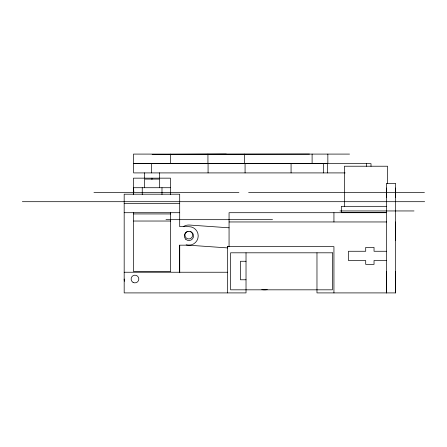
<?xml version="1.0" encoding="UTF-8"?>
<svg xmlns="http://www.w3.org/2000/svg" width="447" height="447" viewBox="0 0 447 447"><rect width="100%" height="100%" fill="white"/><g stroke="black" fill="none" stroke-linecap="round" stroke-linejoin="round"><path stroke-width="0.67" d="M179.7 245.174L179.7 272.754L179.7 245.174L188.958 245.174A9.253 9.253 0 0 0 198.211 235.921A9.253 9.253 0 0 0 188.958 226.668L179.7 226.668L179.7 194.194L124.177 194.194L124.177 292.908L246.023 292.908L246.023 252.806M386.376 271.312L386.376 292.908L386.376 183.399L395.634 183.399L395.634 292.908L316.973 292.908L316.973 252.806M386.376 197.278L386.376 188.025M395.634 292.908L395.634 271.312M395.634 240.464L395.634 221.958M395.634 197.278L395.634 188.025M226.316 154.092L152.12 154.405L309.464 154.092M349.526 154.092L133.48 154.092L133.48 163.351L327.847 163.351L327.847 154.092M345.134 172.911L133.614 172.911L133.614 163.658L371.004 163.658L371.004 166.301M133.429 191.109L134.061 191.109M93.954 192.445L238.933 192.445M248.616 192.445L424.443 192.445M22.35 201.698L424.65 201.698M124.177 203.452L179.7 203.452M386.716 206.324L341.318 206.324L341.318 212.493L386.716 212.493M339.971 210.95L414.006 210.95M124.177 212.705L179.7 212.705M386.621 212.705L229.06 212.705L229.06 246.627M133.608 213.94L170.625 213.94M166.005 219.678L272.53 219.678M133.608 221.03L170.625 221.03M229.06 221.958L386.621 221.958M386.376 251.264L374.038 251.264L374.038 247.409L365.707 247.409L365.707 251.264L348.436 251.264L348.436 260.517L365.707 260.517L365.707 264.373L374.038 264.373L374.038 260.517L386.376 260.517M246.023 261.266L240.469 261.266L240.469 279.777L246.023 279.777M124.177 272.24L227.668 272.24M229.11 227.814L189.5 225.042A10.08 10.08 0 0 0 183.236 226.69M227.702 247.917L188.098 245.152A10.08 10.08 0 0 1 186.148 244.822M227.517 246.275L228.216 246.638M387.566 183.505L387.566 166.223L344.43 166.223L344.43 206.324M366.417 163.658L366.417 166.301M333.937 212.705L333.937 221.958M333.937 292.908L333.937 246.638L227.517 246.638L227.517 292.908M327.629 163.658L327.629 172.911M323.365 163.658L323.365 172.911M312.107 154.092L312.107 163.351M291.07 163.658L291.07 172.911M245.073 163.658L245.073 172.911M244.632 154.092L244.632 163.351M208.073 163.658L208.073 172.911M207.939 154.092L207.939 163.351M170.625 194.534L170.625 187.718L133.608 187.718L133.608 194.534M170.625 212.543L170.625 271.62L133.608 271.62L133.608 212.543M170.402 154.092L170.402 163.351M170.447 187.701L170.447 178.157L133.429 178.157L133.429 193.903M161.987 187.718L161.987 194.534M159.674 187.718L159.674 179.079L144.56 179.079L144.56 187.718M159.495 172.838L159.495 178.157M151.941 178.157L151.941 179.521M151.667 163.658L151.667 172.911M144.381 172.838L144.381 178.157M142.247 187.718L142.247 194.534M190.053 231.451A3.855 3.855 0 0 1 191.797 237.525A3.855 3.855 0 0 1 185.494 237.083A3.855 3.855 0 0 1 188.064 231.311M267.289 289.617A18.506 18.506 0 0 1 261.769 289.617M124.411 281.275A10.795 10.795 0 0 1 124.177 279.023M332.395 252.806L230.602 252.806L230.602 289.824L332.395 289.824L332.395 252.806M133.044 282.364A3.855 3.855 0 0 0 138.827 279.023A3.855 3.855 0 0 0 133.044 275.687A3.855 3.855 0 0 0 133.044 282.364M185.684 239.195A4.626 4.626 0 0 0 193.422 237.117A4.626 4.626 0 0 0 187.757 231.451A4.626 4.626 0 0 0 185.684 239.195"/></g></svg>
